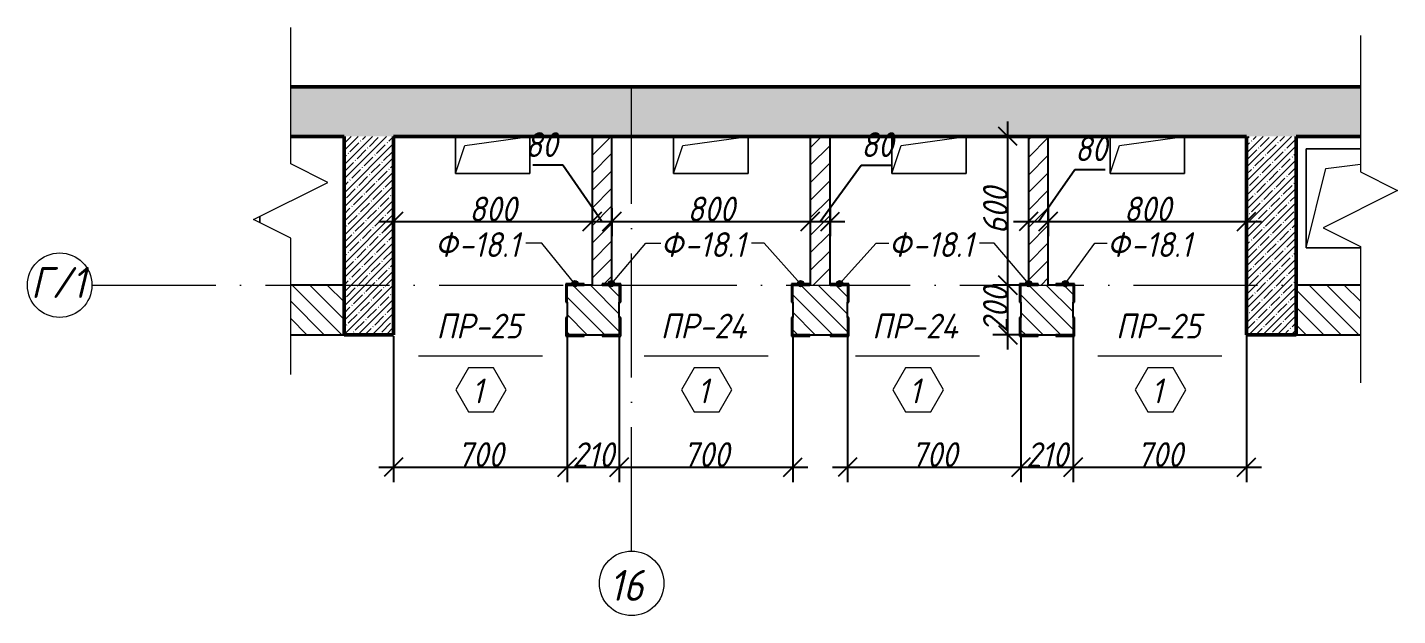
# Model space of a CAD drawing. Header units: millimetres. Extents: x -6064 to 178764, y -5836 to 29924.
# Drawn here: x 171953 to 177478, y 9768 to 12139 of the extents above; entities that cross this region are included whole.
import ezdxf

# ---------------------------------------------------------------- set-up
doc = ezdxf.new("R2010")
doc.units = ezdxf.units.MM
doc.linetypes.add('50_200_ШТРИХ_1Т_ш5_п1_п1_', pattern=[700, 500, -100, 0, -100])
doc.layers.add('A-ANNO-DIMS', color=7, linetype='Continuous')
for name, color, linetype, lineweight in [('A-DETL-GENF', 7, 'Continuous', 9), ('A-DOOR-IDEN', 7, 'Continuous', 9), ('A-FLOR', 7, 'Continuous', 9), ('A-GENM', 7, 'Continuous', 9), ('A-GENM-1', 7, 'Continuous', 25), ('A-GENM-IDEN', 7, 'Continuous', 9), ('A-WALL-3', 7, 'Continuous', 50), ('A-WALL-PATT-1', 7, 'Continuous', 5), ('Оси', 7, 'Continuous', 9), ('Оси-1', 7, '50_200_ШТРИХ_1Т_ш5_п1_п1_', 9)]:
    doc.layers.add(name, color=color, linetype=linetype, lineweight=lineweight)
for name, color, linetype, lineweight, true_color in [('A-WALL-7', 7, 'Continuous', 5, 0x008000), ('A-WALL-FNSH-7', 7, 'Continuous', 25, 0xce0000), ('A-WALL-FNSH-9', 7, 'Continuous', 25, 0x008000), ('A-WALL-PATT-2', 7, 'Continuous', 5, 0xce0000), ('A-WALL-PATT-3', 7, 'Continuous', 5, 0x008000)]:
    doc.layers.add(name, color=color, linetype=linetype, lineweight=lineweight, true_color=true_color)
doc.styles.add('ISOCPEUR_I_6', font='isocpeui.ttf', dxfattribs={"width": 0.9, "height": 125})
doc.styles.add('ISOCPEUR_I_7', font='isocpeui.ttf', dxfattribs={"width": 0.9, "height": 100})
doc.dimstyles.new('ISO-2_0_0_9К_СРЕДНИЙ_3', dxfattribs={"dimscale": 304.8, "dimtxt": 99.598118, "dimasz": 0.246063, "dimexe": 0.19685, "dimexo": 0, "dimgap": 0, "dimtad": 1, "dimdec": 0, "dimzin": 0, "dimdsep": 46, "dimtxsty": 'ISOCPEUR_I_7', "dimblk1": 'OBLIQUE', "dimblk2": 'OBLIQUE', "dimsah": 1, "dimcen": 0.09, "dimdle": 0.19685, "dimazin": 0, "dimtfac": 1, "dimtdec": 4, "dimtix": 1, "dimtmove": 1, "dimatfit": 3, "dimfxl": 1, "dimtvp": 1, "dimtolj": 1, "dimtzin": 0, "dimarcsym": 2})
doc.dimstyles.new('ISO-2_0_0_9К_СРЕДНИЙ_4', dxfattribs={"dimscale": 304.8, "dimtxt": 99.598118, "dimasz": 0.246063, "dimexe": 0.19685, "dimexo": 0, "dimgap": 0, "dimtad": 1, "dimdec": 0, "dimzin": 0, "dimdsep": 46, "dimtxsty": 'ISOCPEUR_I_7', "dimblk1": 'OBLIQUE', "dimblk2": 'OBLIQUE', "dimsah": 1, "dimcen": 0.09, "dimdle": 0.19685, "dimazin": 0, "dimtfac": 1, "dimtdec": 4, "dimtix": 1, "dimtmove": 0, "dimatfit": 3, "dimfxl": 1, "dimtvp": 1, "dimtolj": 1, "dimtzin": 0, "dimarcsym": 2})
pattern_1 = [(135, (137513.505, 4039.264), (-35.35534, -35.35534), [])]
pattern_2 = [(45, (137513.505, 4039.264), (-28.51196, 28.51196), []), (45, (137542.017, 4039.264), (-28.51196, 28.51196), [50.403, -10.081, 1.676, -8.404])]
pattern_3 = [(45, (137513.505, 4039.264), (-35.35534, 35.35534), [])]

# ---------------------------------------------------------------- blocks, each defined once
blk = doc.blocks.new('AR_Отверстие прямоугольное _в плите_ - AR_Отверстие прямоугольное _в плите_-24428611-Фрагмент 6')
at = {"layer": 'A-GENM'}
blk.add_line((100, -48.3), (100, -23.2), dxfattribs=at)
blk = doc.blocks.new('AR_Отверстие прямоугольное _в плите_ - AR_Отверстие прямоугольное _в плите_-24470276-Фрагмент 6')
at = {"layer": 'A-GENM'}
for p, q in [((-150, 75), (-150, -75)), ((-112.5, 37.5), (150, 75)), ((150, -75), (150, 75)), ((-150, -75), (-112.5, 37.5)), ((-150, -75), (150, -75))]:
    blk.add_line(p, q, dxfattribs=at)
blk = doc.blocks.new('AR_Отверстие прямоугольное _в плите_ - AR_Отверстие прямоугольное _в плите_-24509922-Фрагмент 6')
at = {"layer": 'A-GENM'}
for p, q in [((-131.1, 200), (-350, 200)), ((-350, 200), (-350, -200)), ((-350, -200), (-270, 120)), ((-270, 120), (-131.1, 137.9)), ((-350, -200), (-131.1, -200))]:
    blk.add_line(p, q, dxfattribs=at)
blk = doc.blocks.new('Фахверк_СКБ_Уголок - Ф-18_1_200х3550 h_все крепления развернуты-28533997-Фрагмент 6')
at = {"layer": 'A-GENM-1'}
for p, q in [((200, 156), (125, 156)), ((125, 156), (125, 81)), ((131, 81), (131, 150)), ((131, 150), (200, 150)), ((200, 150), (200, 156)), ((125, 81), (131, 81)), ((131, 19), (125, 19)), ((125, 19), (125, -56)), ((131, -50), (131, 19)), ((200, -50), (131, -50)), ((200, -56), (200, -50)), ((125, -56), (200, -56))]:
    blk.add_line(p, q, dxfattribs=at)
blk = doc.blocks.new('DET_L_Линия разрыва - М50-27036689-Фрагмент 6')
at = {"layer": 'A-DETL-GENF'}
for p, q in [((625, 150), (550, 0)), ((775, -150), (625, 150)), ((550, 0), (0, 0)), ((850, 0), (775, -150)), ((1400, 0), (850, 0))]:
    blk.add_line(p, q, dxfattribs=at)
blk = doc.blocks.new('Ось сетки - Круг_Ø6_00__ISO-2_5_0_9K_ кружки поменьше-23056867-Фрагмент 6')
at = {"layer": 'Оси'}
blk.add_circle((0, 0), 2.6, dxfattribs=at)
blk = doc.blocks.new('_Oblique')
at = {"color": 0, "linetype": 'ByBlock', "lineweight": -2}
blk.add_line((-0.5, -0.5), (0.5, 0.5), dxfattribs=at)
blk = doc.blocks.new('DIMBLOCK624-Фрагмент 6')
at = {"layer": 'A-ANNO-DIMS', "color": 0, "lineweight": -2, "transparency": 16777216}
for p, q in [((173429.4, 11410.2), (173429.4, 11297.1)), ((174229.6, 11410.2), (174229.6, 11297.1)), ((173369.4, 11357.1), (174289.6, 11357.1))]:
    blk.add_line(p, q, dxfattribs=at)
at = {"layer": 'Defpoints', "color": 0, "transparency": 16777216}
for p in [(173429.4, 11410.2), (174229.6, 11410.2), (174229.6, 11357.1)]:
    blk.add_point(p, dxfattribs=at)
at = {"layer": 'A-ANNO-DIMS', "color": 0, "lineweight": -2, "transparency": 16777216, "xscale": 75, "yscale": 75, "zscale": 75, "rotation": 180}
blk.add_blockref('_Oblique', (173429.4, 11357.1), dxfattribs=at)
at = {"layer": 'A-ANNO-DIMS', "color": 0, "lineweight": -2, "transparency": 16777216, "xscale": 75, "yscale": 75, "zscale": 75}
blk.add_blockref('_Oblique', (174229.6, 11357.1), dxfattribs=at)
at = {"layer": 'A-ANNO-DIMS', "color": 0, "transparency": 16777216, "insert": (173829.5, 11407.1), "char_height": 100, "width": 227.543, "attachment_point": 5, "style": 'ISOCPEUR_I_7'}
blk.add_mtext('\\A1;800', dxfattribs=at)
blk = doc.blocks.new('DIMBLOCK625-Фрагмент 6')
at = {"layer": 'A-ANNO-DIMS', "color": 0, "lineweight": -2, "transparency": 16777216}
for p, q in [((174112.1, 11583.2), (173990.2, 11583.2)), ((174269.6, 11357.1), (174112.1, 11583.2)), ((174229.6, 11410.2), (174229.6, 11297.1)), ((174309.6, 11410.2), (174309.6, 11297.1)), ((174169.6, 11357.1), (174369.6, 11357.1))]:
    blk.add_line(p, q, dxfattribs=at)
at = {"layer": 'Defpoints', "color": 0, "transparency": 16777216}
for p in [(174229.6, 11410.2), (174309.6, 11410.2), (174309.6, 11357.1)]:
    blk.add_point(p, dxfattribs=at)
at = {"layer": 'A-ANNO-DIMS', "color": 0, "lineweight": -2, "transparency": 16777216, "xscale": 75, "yscale": 75, "zscale": 75, "rotation": 180}
blk.add_blockref('_Oblique', (174229.6, 11357.1), dxfattribs=at)
at = {"layer": 'A-ANNO-DIMS', "color": 0, "lineweight": -2, "transparency": 16777216, "xscale": 75, "yscale": 75, "zscale": 75}
blk.add_blockref('_Oblique', (174309.6, 11357.1), dxfattribs=at)
at = {"layer": 'A-ANNO-DIMS', "color": 0, "transparency": 16777216, "insert": (173960.4, 11716.6), "char_height": 100, "width": 151.696, "attachment_point": 1, "line_spacing_factor": 1.149209, "style": 'ISOCPEUR_I_7'}
blk.add_mtext('\\A1;80', dxfattribs=at)
blk = doc.blocks.new('DIMBLOCK626-Фрагмент 6')
at = {"layer": 'A-ANNO-DIMS', "color": 0, "lineweight": -2, "transparency": 16777216}
for p, q in [((174309.6, 11410.2), (174309.6, 11297.1)), ((175109.6, 11410.2), (175109.6, 11297.1)), ((174249.6, 11357.1), (175169.6, 11357.1))]:
    blk.add_line(p, q, dxfattribs=at)
at = {"layer": 'Defpoints', "color": 0, "transparency": 16777216}
for p in [(174309.6, 11410.2), (175109.6, 11410.2), (175109.6, 11357.1)]:
    blk.add_point(p, dxfattribs=at)
at = {"layer": 'A-ANNO-DIMS', "color": 0, "lineweight": -2, "transparency": 16777216, "xscale": 75, "yscale": 75, "zscale": 75, "rotation": 180}
blk.add_blockref('_Oblique', (174309.6, 11357.1), dxfattribs=at)
at = {"layer": 'A-ANNO-DIMS', "color": 0, "lineweight": -2, "transparency": 16777216, "xscale": 75, "yscale": 75, "zscale": 75}
blk.add_blockref('_Oblique', (175109.6, 11357.1), dxfattribs=at)
at = {"layer": 'A-ANNO-DIMS', "color": 0, "transparency": 16777216, "insert": (174709.6, 11407.1), "char_height": 100, "width": 227.543, "attachment_point": 5, "style": 'ISOCPEUR_I_7'}
blk.add_mtext('\\A1;800', dxfattribs=at)
blk = doc.blocks.new('DIMBLOCK627-Фрагмент 6')
at = {"layer": 'A-ANNO-DIMS', "color": 0, "lineweight": -2, "transparency": 16777216}
for p, q in [((175149.6, 11357.1), (175314.6, 11583.2)), ((175314.6, 11583.2), (175436.6, 11583.2)), ((175109.6, 11410.2), (175109.6, 11297.1)), ((175189.6, 11410.2), (175189.6, 11297.1)), ((175049.6, 11357.1), (175249.6, 11357.1))]:
    blk.add_line(p, q, dxfattribs=at)
at = {"layer": 'Defpoints', "color": 0, "transparency": 16777216}
for p in [(175109.6, 11410.2), (175189.6, 11410.2), (175189.6, 11357.1)]:
    blk.add_point(p, dxfattribs=at)
at = {"layer": 'A-ANNO-DIMS', "color": 0, "lineweight": -2, "transparency": 16777216, "xscale": 75, "yscale": 75, "zscale": 75, "rotation": 180}
blk.add_blockref('_Oblique', (175109.6, 11357.1), dxfattribs=at)
at = {"layer": 'A-ANNO-DIMS', "color": 0, "lineweight": -2, "transparency": 16777216, "xscale": 75, "yscale": 75, "zscale": 75}
blk.add_blockref('_Oblique', (175189.6, 11357.1), dxfattribs=at)
at = {"layer": 'A-ANNO-DIMS', "color": 0, "transparency": 16777216, "insert": (175314.6, 11716.6), "char_height": 100, "width": 151.696, "attachment_point": 1, "line_spacing_factor": 1.149209, "style": 'ISOCPEUR_I_7'}
blk.add_mtext('\\A1;80', dxfattribs=at)
blk = doc.blocks.new('DIMBLOCK628-Фрагмент 6')
at = {"layer": 'A-ANNO-DIMS', "color": 0, "lineweight": -2, "transparency": 16777216}
for p, q in [((173429.4, 10893.9), (173429.4, 10306.3)), ((174129.4, 10900), (174129.4, 10306.3)), ((173369.4, 10366.3), (174189.4, 10366.3))]:
    blk.add_line(p, q, dxfattribs=at)
at = {"layer": 'Defpoints', "color": 0, "transparency": 16777216}
for p in [(173429.4, 10893.9), (174129.4, 10900), (174129.4, 10366.3)]:
    blk.add_point(p, dxfattribs=at)
at = {"layer": 'A-ANNO-DIMS', "color": 0, "lineweight": -2, "transparency": 16777216, "xscale": 75, "yscale": 75, "zscale": 75, "rotation": 180}
blk.add_blockref('_Oblique', (173429.4, 10366.3), dxfattribs=at)
at = {"layer": 'A-ANNO-DIMS', "color": 0, "lineweight": -2, "transparency": 16777216, "xscale": 75, "yscale": 75, "zscale": 75}
blk.add_blockref('_Oblique', (174129.4, 10366.3), dxfattribs=at)
at = {"layer": 'A-ANNO-DIMS', "color": 0, "transparency": 16777216, "insert": (173779.4, 10416.9), "char_height": 100, "width": 227.543, "attachment_point": 5, "style": 'ISOCPEUR_I_7'}
blk.add_mtext('\\A1;700', dxfattribs=at)
blk = doc.blocks.new('DIMBLOCK629-Фрагмент 6')
at = {"layer": 'A-ANNO-DIMS', "color": 0, "lineweight": -2, "transparency": 16777216}
for p, q in [((174129.4, 10900), (174129.4, 10306.3)), ((174339.4, 10893.9), (174339.4, 10306.3)), ((174069.4, 10366.3), (174399.4, 10366.3))]:
    blk.add_line(p, q, dxfattribs=at)
at = {"layer": 'Defpoints', "color": 0, "transparency": 16777216}
for p in [(174129.4, 10900), (174339.4, 10893.9), (174339.4, 10366.3)]:
    blk.add_point(p, dxfattribs=at)
at = {"layer": 'A-ANNO-DIMS', "color": 0, "lineweight": -2, "transparency": 16777216, "xscale": 75, "yscale": 75, "zscale": 75, "rotation": 180}
blk.add_blockref('_Oblique', (174129.4, 10366.3), dxfattribs=at)
at = {"layer": 'A-ANNO-DIMS', "color": 0, "lineweight": -2, "transparency": 16777216, "xscale": 75, "yscale": 75, "zscale": 75}
blk.add_blockref('_Oblique', (174339.4, 10366.3), dxfattribs=at)
at = {"layer": 'A-ANNO-DIMS', "color": 0, "transparency": 16777216, "insert": (174234.4, 10416.3), "char_height": 100, "width": 204.559, "attachment_point": 5, "style": 'ISOCPEUR_I_7'}
blk.add_mtext('\\A1;210', dxfattribs=at)
blk = doc.blocks.new('DIMBLOCK630-Фрагмент 6')
at = {"layer": 'A-ANNO-DIMS', "color": 0, "lineweight": -2, "transparency": 16777216}
for p, q in [((174339.4, 10893.9), (174339.4, 10306.3)), ((175039.4, 10900), (175039.4, 10306.3)), ((174279.4, 10366.3), (175099.4, 10366.3))]:
    blk.add_line(p, q, dxfattribs=at)
at = {"layer": 'Defpoints', "color": 0, "transparency": 16777216}
for p in [(174339.4, 10893.9), (175039.4, 10900), (175039.4, 10366.3)]:
    blk.add_point(p, dxfattribs=at)
at = {"layer": 'A-ANNO-DIMS', "color": 0, "lineweight": -2, "transparency": 16777216, "xscale": 75, "yscale": 75, "zscale": 75, "rotation": 180}
blk.add_blockref('_Oblique', (174339.4, 10366.3), dxfattribs=at)
at = {"layer": 'A-ANNO-DIMS', "color": 0, "lineweight": -2, "transparency": 16777216, "xscale": 75, "yscale": 75, "zscale": 75}
blk.add_blockref('_Oblique', (175039.4, 10366.3), dxfattribs=at)
at = {"layer": 'A-ANNO-DIMS', "color": 0, "transparency": 16777216, "insert": (174689.4, 10416.9), "char_height": 100, "width": 227.543, "attachment_point": 5, "style": 'ISOCPEUR_I_7'}
blk.add_mtext('\\A1;700', dxfattribs=at)
blk = doc.blocks.new('DIMBLOCK631-Фрагмент 6')
at = {"layer": 'A-ANNO-DIMS', "color": 0, "lineweight": -2, "transparency": 16777216}
for p, q in [((175259.4, 10893.9), (175259.4, 10306.3)), ((175959.4, 10900), (175959.4, 10306.3)), ((175199.4, 10366.3), (176019.4, 10366.3))]:
    blk.add_line(p, q, dxfattribs=at)
at = {"layer": 'Defpoints', "color": 0, "transparency": 16777216}
for p in [(175259.4, 10893.9), (175959.4, 10900), (175959.4, 10366.3)]:
    blk.add_point(p, dxfattribs=at)
at = {"layer": 'A-ANNO-DIMS', "color": 0, "lineweight": -2, "transparency": 16777216, "xscale": 75, "yscale": 75, "zscale": 75, "rotation": 180}
blk.add_blockref('_Oblique', (175259.4, 10366.3), dxfattribs=at)
at = {"layer": 'A-ANNO-DIMS', "color": 0, "lineweight": -2, "transparency": 16777216, "xscale": 75, "yscale": 75, "zscale": 75}
blk.add_blockref('_Oblique', (175959.4, 10366.3), dxfattribs=at)
at = {"layer": 'A-ANNO-DIMS', "color": 0, "transparency": 16777216, "insert": (175609.4, 10416.9), "char_height": 100, "width": 227.543, "attachment_point": 5, "style": 'ISOCPEUR_I_7'}
blk.add_mtext('\\A1;700', dxfattribs=at)
blk = doc.blocks.new('DIMBLOCK632-Фрагмент 6')
at = {"layer": 'A-ANNO-DIMS', "color": 0, "lineweight": -2, "transparency": 16777216}
for p, q in [((175959.4, 10900), (175959.4, 10306.3)), ((176169.4, 10893.9), (176169.4, 10306.3)), ((175899.4, 10366.3), (176229.4, 10366.3))]:
    blk.add_line(p, q, dxfattribs=at)
at = {"layer": 'Defpoints', "color": 0, "transparency": 16777216}
for p in [(175959.4, 10900), (176169.4, 10893.9), (176169.4, 10366.3)]:
    blk.add_point(p, dxfattribs=at)
at = {"layer": 'A-ANNO-DIMS', "color": 0, "lineweight": -2, "transparency": 16777216, "xscale": 75, "yscale": 75, "zscale": 75, "rotation": 180}
blk.add_blockref('_Oblique', (175959.4, 10366.3), dxfattribs=at)
at = {"layer": 'A-ANNO-DIMS', "color": 0, "lineweight": -2, "transparency": 16777216, "xscale": 75, "yscale": 75, "zscale": 75}
blk.add_blockref('_Oblique', (176169.4, 10366.3), dxfattribs=at)
at = {"layer": 'A-ANNO-DIMS', "color": 0, "transparency": 16777216, "insert": (176064.4, 10416.3), "char_height": 100, "width": 204.559, "attachment_point": 5, "style": 'ISOCPEUR_I_7'}
blk.add_mtext('\\A1;210', dxfattribs=at)
blk = doc.blocks.new('DIMBLOCK633-Фрагмент 6')
at = {"layer": 'A-ANNO-DIMS', "color": 0, "lineweight": -2, "transparency": 16777216}
for p, q in [((176169.4, 10893.9), (176169.4, 10306.3)), ((176869.4, 10900), (176869.4, 10306.3)), ((176109.4, 10366.3), (176929.4, 10366.3))]:
    blk.add_line(p, q, dxfattribs=at)
at = {"layer": 'Defpoints', "color": 0, "transparency": 16777216}
for p in [(176169.4, 10893.9), (176869.4, 10900), (176869.4, 10366.3)]:
    blk.add_point(p, dxfattribs=at)
at = {"layer": 'A-ANNO-DIMS', "color": 0, "lineweight": -2, "transparency": 16777216, "xscale": 75, "yscale": 75, "zscale": 75, "rotation": 180}
blk.add_blockref('_Oblique', (176169.4, 10366.3), dxfattribs=at)
at = {"layer": 'A-ANNO-DIMS', "color": 0, "lineweight": -2, "transparency": 16777216, "xscale": 75, "yscale": 75, "zscale": 75}
blk.add_blockref('_Oblique', (176869.4, 10366.3), dxfattribs=at)
at = {"layer": 'A-ANNO-DIMS', "color": 0, "transparency": 16777216, "insert": (176519.4, 10416.9), "char_height": 100, "width": 227.543, "attachment_point": 5, "style": 'ISOCPEUR_I_7'}
blk.add_mtext('\\A1;700', dxfattribs=at)
blk = doc.blocks.new('DIMBLOCK634-Фрагмент 6')
at = {"layer": 'A-ANNO-DIMS', "color": 0, "lineweight": -2, "transparency": 16777216}
for p, q in [((176029.6, 11357.1), (176176.6, 11566.8)), ((176176.6, 11566.8), (176298.5, 11566.8)), ((175989.6, 11410.2), (175989.6, 11297.1)), ((176069.6, 11410.2), (176069.6, 11297.1)), ((175929.6, 11357.1), (176129.6, 11357.1))]:
    blk.add_line(p, q, dxfattribs=at)
at = {"layer": 'Defpoints', "color": 0, "transparency": 16777216}
for p in [(175989.6, 11410.2), (176069.6, 11410.2), (176069.6, 11357.1)]:
    blk.add_point(p, dxfattribs=at)
at = {"layer": 'A-ANNO-DIMS', "color": 0, "lineweight": -2, "transparency": 16777216, "xscale": 75, "yscale": 75, "zscale": 75, "rotation": 180}
blk.add_blockref('_Oblique', (175989.6, 11357.1), dxfattribs=at)
at = {"layer": 'A-ANNO-DIMS', "color": 0, "lineweight": -2, "transparency": 16777216, "xscale": 75, "yscale": 75, "zscale": 75}
blk.add_blockref('_Oblique', (176069.6, 11357.1), dxfattribs=at)
at = {"layer": 'A-ANNO-DIMS', "color": 0, "transparency": 16777216, "insert": (176176.6, 11700.1), "char_height": 100, "width": 151.696, "attachment_point": 1, "line_spacing_factor": 1.149209, "style": 'ISOCPEUR_I_7'}
blk.add_mtext('\\A1;80', dxfattribs=at)
blk = doc.blocks.new('DIMBLOCK635-Фрагмент 6')
at = {"layer": 'A-ANNO-DIMS', "color": 0, "lineweight": -2, "transparency": 16777216}
for p, q in [((176069.6, 11410.2), (176069.6, 11297.1)), ((176869.4, 11410.2), (176869.4, 11297.1)), ((176009.6, 11357.1), (176929.4, 11357.1))]:
    blk.add_line(p, q, dxfattribs=at)
at = {"layer": 'Defpoints', "color": 0, "transparency": 16777216}
for p in [(176069.6, 11410.2), (176869.4, 11410.2), (176869.4, 11357.1)]:
    blk.add_point(p, dxfattribs=at)
at = {"layer": 'A-ANNO-DIMS', "color": 0, "lineweight": -2, "transparency": 16777216, "xscale": 75, "yscale": 75, "zscale": 75, "rotation": 180}
blk.add_blockref('_Oblique', (176069.6, 11357.1), dxfattribs=at)
at = {"layer": 'A-ANNO-DIMS', "color": 0, "lineweight": -2, "transparency": 16777216, "xscale": 75, "yscale": 75, "zscale": 75}
blk.add_blockref('_Oblique', (176869.4, 11357.1), dxfattribs=at)
at = {"layer": 'A-ANNO-DIMS', "color": 0, "transparency": 16777216, "insert": (176469.5, 11407.1), "char_height": 100, "width": 227.543, "attachment_point": 5, "style": 'ISOCPEUR_I_7'}
blk.add_mtext('\\A1;800', dxfattribs=at)
blk = doc.blocks.new('AAR_СКБ_Марка_Двери_Перемычка и проем - Марка перемычки и проема-25306769-Фрагмент 6')
at = {"layer": 'A-DOOR-IDEN'}
for p, q in [((-5, 0), (5, 0)), ((-0.97, -0.98), (-1.99, -2.75)), ((1.07, -0.98), (-0.97, -0.98)), ((2.09, -2.75), (1.07, -0.98)), ((-1.99, -2.75), (-0.97, -4.51)), ((1.07, -4.51), (2.09, -2.75)), ((-0.97, -4.51), (1.07, -4.51))]:
    blk.add_line(p, q, dxfattribs=at)
blk = doc.blocks.new('DIMBLOCK636-Фрагмент 6')
at = {"layer": 'A-ANNO-DIMS', "color": 0, "lineweight": -2, "transparency": 16777216}
for p, q in [((175906.4, 10840), (175906.4, 11160)), ((175970.4, 11100), (175846.4, 11100)), ((175970.4, 10900), (175846.4, 10900))]:
    blk.add_line(p, q, dxfattribs=at)
at = {"layer": 'Defpoints', "color": 0, "transparency": 16777216}
for p in [(175906.4, 11100), (175970.4, 11100), (175970.4, 10900)]:
    blk.add_point(p, dxfattribs=at)
at = {"layer": 'A-ANNO-DIMS', "color": 0, "lineweight": -2, "transparency": 16777216, "xscale": 75, "yscale": 75, "zscale": 75}
for p, rotation in [((175906.4, 11100), 90), ((175906.4, 10900), 270)]:
    blk.add_blockref('_Oblique', p, dxfattribs=dict(at, rotation=rotation))
at = {"layer": 'A-ANNO-DIMS', "color": 0, "transparency": 16777216, "insert": (175856.4, 11000), "char_height": 100, "width": 227.543, "attachment_point": 5, "rotation": 90, "style": 'ISOCPEUR_I_7'}
blk.add_mtext('\\A1;200', dxfattribs=at)
blk = doc.blocks.new('DIMBLOCK637-Фрагмент 6')
at = {"layer": 'A-ANNO-DIMS', "color": 0, "lineweight": -2, "transparency": 16777216}
for p, q in [((175906.4, 11040), (175906.4, 11760)), ((175853.4, 11700), (175966.4, 11700)), ((175970.4, 11100), (175846.4, 11100))]:
    blk.add_line(p, q, dxfattribs=at)
at = {"layer": 'Defpoints', "color": 0, "transparency": 16777216}
for p in [(175853.4, 11700), (175906.4, 11700), (175970.4, 11100)]:
    blk.add_point(p, dxfattribs=at)
at = {"layer": 'A-ANNO-DIMS', "color": 0, "lineweight": -2, "transparency": 16777216, "xscale": 75, "yscale": 75, "zscale": 75}
for p, rotation in [((175906.4, 11700), 90), ((175906.4, 11100), 270)]:
    blk.add_blockref('_Oblique', p, dxfattribs=dict(at, rotation=rotation))
at = {"layer": 'A-ANNO-DIMS', "color": 0, "transparency": 16777216, "insert": (175856.4, 11400), "char_height": 100, "width": 227.543, "attachment_point": 5, "rotation": 90, "style": 'ISOCPEUR_I_7'}
blk.add_mtext('\\A1;600', dxfattribs=at)

msp = doc.modelspace()

# ---------------------------------------------------------------- hatches: boundary and pattern name
at = {"layer": 'A-GENM-IDEN'}
h = msp.add_hatch(color=256, dxfattribs=at)
edge = h.paths.add_edge_path(flags=0)
edge.add_arc((174160.9, 11106), 12.5, 0, 360)
h = msp.add_hatch(color=256, dxfattribs=at)
edge = h.paths.add_edge_path(flags=0)
edge.add_arc((174307.9, 11106), 12.5, 0, 360)
h = msp.add_hatch(color=256, dxfattribs=at)
edge = h.paths.add_edge_path(flags=0)
edge.add_arc((175070.9, 11106), 12.5, 0, 360)
h = msp.add_hatch(color=256, dxfattribs=at)
edge = h.paths.add_edge_path(flags=0)
edge.add_arc((175227.9, 11106), 12.5, 0, 360)
h = msp.add_hatch(color=256, dxfattribs=at)
edge = h.paths.add_edge_path(flags=0)
edge.add_arc((175990.9, 11106), 12.5, 0, 360)
h = msp.add_hatch(color=256, dxfattribs=at)
edge = h.paths.add_edge_path(flags=0)
edge.add_arc((176137.9, 11106), 12.5, 0, 360)
at = {"layer": 'A-WALL-PATT-1'}
h = msp.add_hatch(dxfattribs=at)
h.set_pattern_fill('FP_86', color=256, style=0, pattern_type=2)
h.set_pattern_definition(pattern_2)
h.paths.add_polyline_path([(175190.5, 11700), (177328.3, 11700), (177328.3, 11900), (173014.3, 11900), (173014.3, 11700), (173993.7, 11700)], flags=0)
h = msp.add_hatch(dxfattribs=at)
h.set_pattern_fill('FP_86', color=256, style=0, pattern_type=2)
h.set_pattern_definition(pattern_2)
h.paths.add_polyline_path([(173229.4, 10900), (173429.4, 10900), (173429.4, 11700), (173229.4, 11700)], flags=0)
h = msp.add_hatch(dxfattribs=at)
h.set_pattern_fill('FP_86', color=256, style=0, pattern_type=2)
h.set_pattern_definition(pattern_2)
h.paths.add_polyline_path([(177069.4, 10900), (177069.4, 11700), (176869.4, 11700), (176869.4, 10900)], flags=0)
at = {"layer": 'A-WALL-PATT-2'}
h = msp.add_hatch(dxfattribs=at)
h.set_pattern_fill('FP_85', color=256, style=0, pattern_type=2)
h.set_pattern_definition(pattern_1)
h.paths.add_polyline_path([(173229.4, 10900), (173229.4, 11100), (173014.3, 11100), (173014.3, 10900)], flags=0)
h = msp.add_hatch(dxfattribs=at)
h.set_pattern_fill('FP_85', color=256, style=0, pattern_type=2)
h.set_pattern_definition(pattern_1)
h.paths.add_polyline_path([(176028.4, 10900), (176169.4, 10900), (176169.4, 11100), (175959.4, 11100), (175959.4, 10900), (175989.6, 10900)], flags=0)
h.paths.add_polyline_path([(175190.4, 10900), (175259.4, 10900), (175259.4, 11100), (175039.4, 11100), (175039.4, 10900), (175189.6, 10900)], flags=0)
h.paths.add_polyline_path([(174309.6, 10900), (174339.4, 10900), (174339.4, 11100), (174129.4, 11100), (174129.4, 10900), (174270.4, 10900)], flags=0)
h = msp.add_hatch(dxfattribs=at)
h.set_pattern_fill('FP_85', color=256, style=0, pattern_type=2)
h.set_pattern_definition(pattern_1)
h.paths.add_polyline_path([(177090.6, 10900), (177328.3, 10900), (177328.3, 11100), (177069.4, 11100), (177069.4, 10900)], flags=0)
at = {"layer": 'A-WALL-PATT-3'}
h = msp.add_hatch(dxfattribs=at)
h.set_pattern_fill('FP_87', color=256, style=0, pattern_type=2)
h.set_pattern_definition(pattern_3)
h.paths.add_polyline_path([(174229.6, 11100), (174270.4, 11100), (174270.4, 11106), (174309.6, 11106), (174309.6, 11700), (174229.6, 11700), (174229.6, 11106)], flags=0)
h = msp.add_hatch(dxfattribs=at)
h.set_pattern_fill('FP_87', color=256, style=0, pattern_type=2)
h.set_pattern_definition(pattern_3)
h.paths.add_polyline_path([(175109.6, 11100), (175189.6, 11100), (175189.6, 11700), (175109.6, 11700), (175109.6, 11498.2)], flags=0)
h = msp.add_hatch(dxfattribs=at)
h.set_pattern_fill('FP_87', color=256, style=0, pattern_type=2)
h.set_pattern_definition(pattern_3)
h.paths.add_polyline_path([(176069.6, 11100), (176069.6, 11700), (175989.6, 11700), (175989.6, 11106), (176028.4, 11106), (176028.4, 11100)], flags=0)

# ---------------------------------------------------------------- linework, layer by layer
at = {"layer": 'A-FLOR'}
for p, q in [((173679.4, 11550), (173679.4, 11700)), ((173979.4, 11700), (173979.4, 11550)), ((174558.6, 11550), (174558.6, 11700)), ((174858.6, 11700), (174858.6, 11550)), ((175438.6, 11550), (175438.6, 11700)), ((175738.6, 11700), (175738.6, 11550)), ((176319.4, 11550), (176319.4, 11700)), ((176619.4, 11700), (176619.4, 11550)), ((177109.4, 11650), (177328.3, 11650)), ((177109.4, 11250), (177109.4, 11650)), ((173979.4, 11550), (173679.4, 11550)), ((174858.6, 11550), (174558.6, 11550)), ((175738.6, 11550), (175438.6, 11550)), ((176619.4, 11550), (176319.4, 11550)), ((172889.4, 11376.8), (172889.4, 11351.7)), ((177328.3, 11250), (177109.4, 11250))]:
    msp.add_line(p, q, dxfattribs=at)
at = {"layer": 'A-GENM-IDEN'}
for p, q in [((174026.5, 11269.8), (173962.4, 11269.8)), ((174160.9, 11106), (174026.5, 11269.8)), ((174307.9, 11106), (174446.1, 11269.8)), ((174446.1, 11269.8), (174506.4, 11269.8)), ((174923.2, 11269.8), (174872.4, 11269.8)), ((175070.9, 11106), (174923.2, 11269.8)), ((175227.9, 11106), (175375.7, 11269.8)), ((175375.7, 11269.8), (175426.4, 11269.8)), ((175851, 11269.8), (175792.4, 11269.8)), ((175990.9, 11106), (175851, 11269.8)), ((176137.9, 11106), (176257.5, 11269.8)), ((176257.5, 11269.8), (176306.7, 11269.8))]:
    msp.add_line(p, q, dxfattribs=at)
for centre in [(174160.9, 11106), (174307.9, 11106), (175070.9, 11106), (175227.9, 11106), (175990.9, 11106), (176137.9, 11106)]:
    msp.add_circle(centre, 12.5, dxfattribs=at)
at = {"layer": 'A-WALL-3'}
for p, q in [((177328.3, 11900), (173014.3, 11900)), ((173014.3, 11700), (173229.4, 11700)), ((173229.4, 11700), (173229.4, 10900)), ((173429.4, 10900), (173429.4, 11700)), ((173429.4, 11700), (176869.4, 11700)), ((176869.4, 11700), (176869.4, 10900)), ((177069.4, 10900), (177069.4, 11700)), ((177069.4, 11700), (177328.3, 11700)), ((173229.4, 10900), (173429.4, 10900)), ((176869.4, 10900), (177069.4, 10900))]:
    msp.add_line(p, q, dxfattribs=at)
at = {"layer": 'A-WALL-7'}
for p, q in [((174229.6, 11100), (174270.4, 11100)), ((175109.6, 11100), (175189.6, 11100)), ((176028.4, 11100), (176069.6, 11100))]:
    msp.add_line(p, q, dxfattribs=at)
at = {"layer": 'A-WALL-FNSH-7'}
for p, q in [((173229.4, 11100), (173014.3, 11100)), ((174229.6, 11100), (174198.4, 11100)), ((175109.6, 11100), (175108.4, 11100)), ((175190.4, 11100), (175189.6, 11100)), ((176100.4, 11100), (176069.6, 11100)), ((177328.3, 11100), (177069.4, 11100)), ((174129.4, 11031), (174129.4, 10969)), ((174339.4, 10969), (174339.4, 11031)), ((175039.4, 11031), (175039.4, 10969)), ((175259.4, 10969), (175259.4, 11031)), ((175959.4, 11031), (175959.4, 10969)), ((176169.4, 10969), (176169.4, 11031)), ((173014.3, 10900), (173229.4, 10900)), ((173229.4, 10900), (173229.4, 10900)), ((174198.4, 10900), (174270.4, 10900)), ((175108.4, 10900), (175190.4, 10900)), ((176028.4, 10900), (176100.4, 10900)), ((177069.4, 10900), (177328.3, 10900))]:
    msp.add_line(p, q, dxfattribs=at)
at = {"layer": 'A-WALL-FNSH-9'}
for p, q in [((174229.6, 11700), (174229.6, 11100)), ((174309.6, 11106), (174309.6, 11700)), ((175109.6, 11700), (175109.6, 11100)), ((175189.6, 11100), (175189.6, 11700)), ((175989.6, 11700), (175989.6, 11106)), ((176069.6, 11100), (176069.6, 11700))]:
    msp.add_line(p, q, dxfattribs=at)
at = {"layer": 'Оси-1'}
for p, q in [((174389.4, 10027.7), (174389.4, 11900)), ((172212.6, 11100), (177328.3, 11100))]:
    msp.add_line(p, q, dxfattribs=at)

# ---------------------------------------------------------------- block references
at = {"layer": 'A-DETL-GENF'}
for p, rotation in [((173014.3, 12139.3), 270), ((177328.3, 10706.5), 90)]:
    msp.add_blockref('DET_L_Линия разрыва - М50-27036689-Фрагмент 6', p, dxfattribs=dict(at, rotation=rotation))
at = {"layer": 'A-DOOR-IDEN', "xscale": 49.99999999999998, "yscale": 49.99999999999998, "zscale": 49.99999999999998}
for p in [(173779.4, 10815.1), (174689.4, 10815.1), (175542.4, 10815.1), (176519.4, 10815.1)]:
    msp.add_blockref('AAR_СКБ_Марка_Двери_Перемычка и проем - Марка перемычки и проема-25306769-Фрагмент 6', p, dxfattribs=at)
at = {"layer": 'A-GENM'}
for name, p in [('AR_Отверстие прямоугольное _в плите_ - AR_Отверстие прямоугольное _в плите_-24470276-Фрагмент 6', (173829.4, 11625)), ('AR_Отверстие прямоугольное _в плите_ - AR_Отверстие прямоугольное _в плите_-24470276-Фрагмент 6', (174708.6, 11625)), ('AR_Отверстие прямоугольное _в плите_ - AR_Отверстие прямоугольное _в плите_-24470276-Фрагмент 6', (175588.6, 11625)), ('AR_Отверстие прямоугольное _в плите_ - AR_Отверстие прямоугольное _в плите_-24470276-Фрагмент 6', (176469.4, 11625)), ('AR_Отверстие прямоугольное _в плите_ - AR_Отверстие прямоугольное _в плите_-24509922-Фрагмент 6', (177459.4, 11450)), ('AR_Отверстие прямоугольное _в плите_ - AR_Отверстие прямоугольное _в плите_-24428611-Фрагмент 6', (172789.4, 11400))]:
    msp.add_blockref(name, p, dxfattribs=at)
at = {"layer": 'A-GENM-1'}
for p in [(173998.4, 10950), (174908.4, 10950), (175828.4, 10950)]:
    msp.add_blockref('Фахверк_СКБ_Уголок - Ф-18_1_200х3550 h_все крепления развернуты-28533997-Фрагмент 6', p, dxfattribs=at)
at = {"layer": 'A-GENM-1', "rotation": 180}
for p in [(174470.4, 11050), (175390.4, 11050), (176300.4, 11050)]:
    msp.add_blockref('Фахверк_СКБ_Уголок - Ф-18_1_200х3550 h_все крепления развернуты-28533997-Фрагмент 6', p, dxfattribs=at)
at = {"layer": 'Оси', "xscale": 49.99999999999998, "yscale": 49.99999999999998, "zscale": 49.99999999999998, "rotation": 269.9999999999994}
msp.add_blockref('Ось сетки - Круг_Ø6_00__ISO-2_5_0_9K_ кружки поменьше-23056867-Фрагмент 6', (172082.6, 11100), dxfattribs=at)
at = {"layer": 'Оси', "xscale": 49.99999999999998, "yscale": 49.99999999999998, "zscale": 49.99999999999998}
msp.add_blockref('Ось сетки - Круг_Ø6_00__ISO-2_5_0_9K_ кружки поменьше-23056867-Фрагмент 6', (174389.4, 9897.7), dxfattribs=at)

# ---------------------------------------------------------------- texts
at = {"layer": 'A-DOOR-IDEN', "char_height": 100, "width": 57.721, "attachment_point": 1, "style": 'ISOCPEUR_I_7'}
for insert in [(173745.1, 10723.7), (174655.1, 10723.7), (175508.1, 10723.7), (176485.1, 10723.7)]:
    msp.add_mtext('\\fISOCPEUR|b0|i1|c204|p34|;\\W.9;1', dxfattribs=dict(at, insert=insert))
at = {"layer": 'A-GENM-IDEN', "char_height": 100, "attachment_point": 1, "style": 'ISOCPEUR_I_7'}
for s, insert, width in [('\\fISOCPEUR|b0|i1|c204|p34|;\\W.9;Ф', (173596.4, 11313.6), 115.443), ('-18.1', (173691.6, 11313.6), 310.253), ('\\fISOCPEUR|b0|i1|c204|p34|;\\W.9;Ф', (174506.4, 11313.6), 115.443), ('\\fISOCPEUR|b0|i1|c204|p34|;\\W.9;Ф', (174506.4, 11313.6), 115.443), ('-18.1', (174601.6, 11313.6), 310.253), ('-18.1', (174601.6, 11313.6), 310.253), ('\\fISOCPEUR|b0|i1|c204|p34|;\\W.9;Ф', (175426.4, 11313.6), 115.443), ('\\fISOCPEUR|b0|i1|c204|p34|;\\W.9;Ф', (175426.4, 11313.6), 115.443), ('-18.1', (175521.6, 11313.6), 310.253), ('-18.1', (175521.6, 11313.6), 310.253), ('\\fISOCPEUR|b0|i1|c204|p34|;\\W.9;Ф', (176306.7, 11313.6), 115.443), ('-18.1', (176401.9, 11313.6), 310.253), ('ПР', (173602.3, 10985.1), 187.595), ('-25', (173757.1, 10985.1), 238.101), ('ПР', (174506.2, 10985.1), 187.595), ('-24', (174661, 10985.1), 252.532), ('ПР', (175359.3, 10985.1), 187.595), ('-24', (175514.1, 10985.1), 252.532), ('ПР', (176342.3, 10985.1), 187.595), ('-25', (176497.1, 10985.1), 238.101)]:
    msp.add_mtext(s, dxfattribs=dict(at, insert=insert, width=width))
at = {"layer": 'Оси', "char_height": 125, "attachment_point": 1, "style": 'ISOCPEUR_I_6'}
for s, insert, width in [('\\fISOCPEUR|b0|i1|c204|p34|;\\W.9;Г', (171966.7, 11173.3), 101.013), ('/1', (172050.1, 11173.3), 173.164), ('16', (174298.9, 9952.1), 173.164)]:
    msp.add_mtext(s, dxfattribs=dict(at, insert=insert, width=width))

# ---------------------------------------------------------------- dimensions: what is measured, and where the dimension line sits
at = {"layer": 'A-ANNO-DIMS'}
for base, p1, p2, picture, middle in [((174309.6, 11357.1), (174229.6, 11410.2), (174309.6, 11410.2), 'DIMBLOCK625-Фрагмент 6', (174112.1, 11583.2)), ((175189.6, 11357.1), (175109.6, 11410.2), (175189.6, 11410.2), 'DIMBLOCK627-Фрагмент 6', (175314.6, 11583.2)), ((176069.6, 11357.1), (175989.6, 11410.2), (176069.6, 11410.2), 'DIMBLOCK634-Фрагмент 6', (176176.6, 11566.8))]:
    dim = msp.add_linear_dim(base=base, p1=p1, p2=p2, dimstyle='ISO-2_0_0_9К_СРЕДНИЙ_3', override={"dimpost": '<>', "dimfxl": 80}, dxfattribs=at)
    dim.commit()
    dim.dimension.update_dxf_attribs({"geometry": picture, "text_midpoint": middle, "dimtype": 160})
for base, p1, p2, override, picture, middle in [((175906.4, 11700), (175970.4, 11100), (175853.4, 11700), {"dimpost": '<>', "dimfxl": 611.309445}, 'DIMBLOCK637-Фрагмент 6', (175856.4, 11400)), ((175906.4, 11100), (175970.4, 10900), (175970.4, 11100), {"dimpost": '<>', "dimfxl": 200}, 'DIMBLOCK636-Фрагмент 6', (175856.4, 11000))]:
    dim = msp.add_linear_dim(base=base, p1=p1, p2=p2, angle=90, dimstyle='ISO-2_0_0_9К_СРЕДНИЙ_4', override=override, dxfattribs=at)
    dim.commit()
    dim.dimension.update_dxf_attribs({"geometry": picture, "text_midpoint": middle})
for base, p1, p2, override, picture, middle in [((174229.6, 11357.1), (173429.4, 11410.2), (174229.6, 11410.2), {"dimpost": '<>', "dimfxl": 800.23987}, 'DIMBLOCK624-Фрагмент 6', (173829.5, 11407.1)), ((175109.6, 11357.1), (174309.6, 11410.2), (175109.6, 11410.2), {"dimpost": '<>', "dimfxl": 800}, 'DIMBLOCK626-Фрагмент 6', (174709.6, 11407.1)), ((176869.4, 11357.1), (176069.6, 11410.2), (176869.4, 11410.2), {"dimpost": '<>', "dimfxl": 799.76013}, 'DIMBLOCK635-Фрагмент 6', (176469.5, 11407.1)), ((174129.4, 10366.3), (173429.4, 10893.9), (174129.4, 10900), {"dimpost": '<>', "dimfxl": 700.026543}, 'DIMBLOCK628-Фрагмент 6', (173779.4, 10416.9)), ((174339.4, 10366.3), (174129.4, 10900), (174339.4, 10893.9), {"dimpost": '<>', "dimfxl": 210.08846}, 'DIMBLOCK629-Фрагмент 6', (174234.4, 10416.3)), ((175039.4, 10366.3), (174339.4, 10893.9), (175039.4, 10900), {"dimpost": '<>', "dimfxl": 700.026543}, 'DIMBLOCK630-Фрагмент 6', (174689.4, 10416.9)), ((175959.4, 10366.3), (175259.4, 10893.9), (175959.4, 10900), {"dimpost": '<>', "dimfxl": 700.026543}, 'DIMBLOCK631-Фрагмент 6', (175609.4, 10416.9)), ((176169.4, 10366.3), (175959.4, 10900), (176169.4, 10893.9), {"dimpost": '<>', "dimfxl": 210.08846}, 'DIMBLOCK632-Фрагмент 6', (176064.4, 10416.3)), ((176869.4, 10366.3), (176169.4, 10893.9), (176869.4, 10900), {"dimpost": '<>', "dimfxl": 700.026543}, 'DIMBLOCK633-Фрагмент 6', (176519.4, 10416.9))]:
    dim = msp.add_linear_dim(base=base, p1=p1, p2=p2, dimstyle='ISO-2_0_0_9К_СРЕДНИЙ_4', override=override, dxfattribs=at)
    dim.commit()
    dim.dimension.update_dxf_attribs({"geometry": picture, "text_midpoint": middle})

doc.saveas('drawing.dxf')
